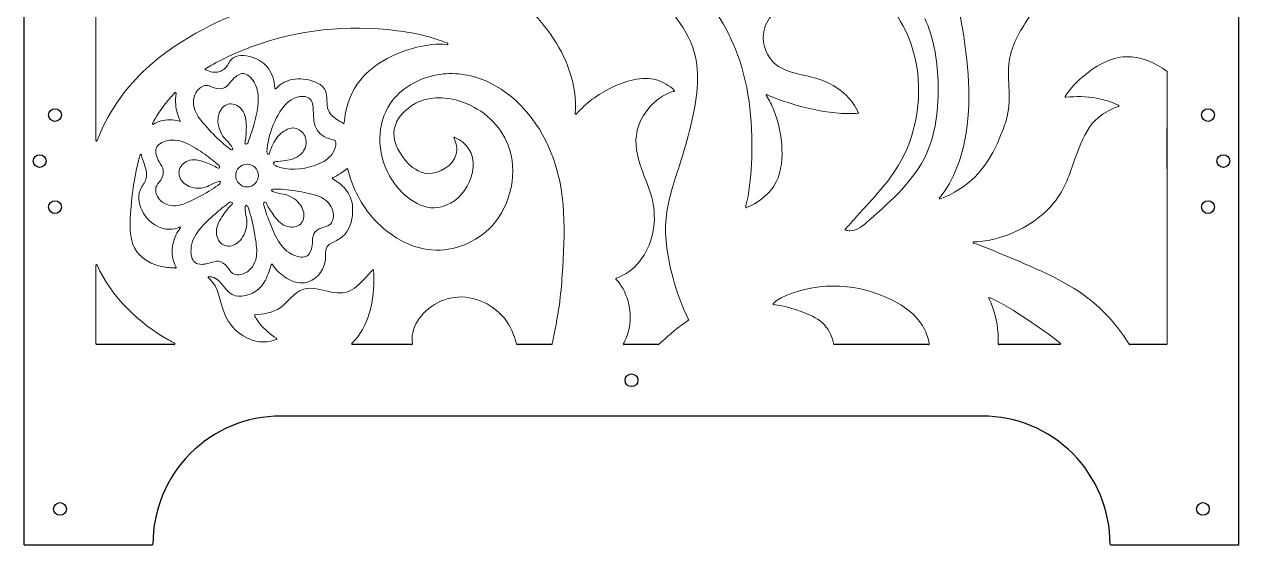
# Model space of a CAD drawing. Header units: millimetres. Extents: x -1155 to 475, y -31 to 1475.
# Drawn here: x 0 to 475, y 0 to 203.5 of the extents above; entities that cross this region are included whole.
import ezdxf

# ---------------------------------------------------------------- set-up
doc = ezdxf.new("R2010")
doc.units = ezdxf.units.MM
doc.layers.add('Layer3', color=4, linetype='Continuous')

msp = doc.modelspace()

# ---------------------------------------------------------------- linework, layer by layer
for p, q in [((0, 0), (0, 1475)), ((475.03, 0), (475.03, 1475)), ((447.04, 146.96), (447.04, 163.07)), ((58.68, 78.31), (28.24, 78.31)), ((151.59, 78.31), (128.3, 78.31)), ((206.27, 78.31), (192.73, 78.31)), ((248.09, 78.31), (234.57, 78.31)), ((353.72, 78.31), (316.67, 78.31)), ((405.08, 78.31), (381.22, 78.31)), ((446.79, 78.31), (432.36, 78.31)), ((374.71, 50.31), (100.31, 50.31)), ((0, 0), (50.06, 0)), ((424.96, 0), (475.03, 0))]:
    msp.add_line(p, q)
for centre, radius, start, end in [((165.39, 195.85), 0.25, 264.7795, 67.1716), ((71.03, 185.86), 0.25, 121.7834, 252.5294), ((59.11, 176.53), 0.25, 350.6932, 135.1979), ((98.28, 178.59), 0.25, 183.707, 316.8876), ((254.07, 177.48), 0.25, 282.5903, 44.3721), ((290.5, 175.7), 0.25, 65.7424, 213.5141), ((407.42, 175.18), 0.25, 149.0283, 276.3464), ((427.89, 171.61), 0.25, 288.5102, 64.5644), ((215.79, 168.63), 0.25, 176.4603, 318.6974), ((326, 168.94), 0.25, 275.0638, 23.9363), ((50.39, 164.65), 0.25, 152.1207, 302.3913), ((60.75, 165.81), 0.25, 250.6807, 28.0239), ((124.81, 164.98), 0.25, 237.3979, 354.0968), ((28.24, 158.16), 0.25, 180, 338.6738), ((168.33, 159.01), 0.25, 67.592, 205.6012), ((45.54, 152.43), 0.25, 9.8963, 163.9113), ((120.8, 143.27), 0.25, 115.107, 240.6359), ((126.29, 146.74), 0.25, 14.3459, 129.2702), ((358.17, 135.51), 0.25, 139.221, 290.2032), ((282.42, 132.06), 0.25, 165.3283, 292.6308), ((60.82, 123.97), 0.25, 321.0568, 114.6689), ((321.38, 123.27), 0.25, 137.2541, 248.926), ((371.42, 118.16), 0.25, 90.3849, 251.1471), ((28.24, 109.16), 0.25, 24.4735, 180), ((96.86, 109.44), 0.25, 31.8588, 166.8052), ((59.19, 108.45), 0.25, 267.1632, 29.725), ((72.17, 104.51), 0.25, 94.6152, 229.5926), ((136.4, 107.23), 0.25, 3.5452, 141.1336), ((231.69, 103.92), 0.25, 110.418, 222.557), ((231.69, 103.92), 0.25, 110.418, 222.557), ((377.5, 96.37), 0.25, 66.4507, 207.195), ((293.15, 94.16), 0.25, 134.2277, 262.5316), ((259.61, 88.01), 0.25, 305.6722, 27.2375), ((28.24, 78.56), 0.25, 180, 270), ((58.68, 78.56), 0.25, 270, 62.6408), ((98.48, 80.5), 0.25, 291.7434, 56.716), ((128.3, 78.56), 0.25, 133.0455, 270), ((151.59, 78.56), 0.25, 270, 7.5399), ((192.73, 78.56), 0.25, 192.1555, 270), ((206.27, 78.56), 0.25, 270, 349.1568), ((234.57, 78.56), 0.25, 148.7606, 270), ((248.09, 78.56), 0.25, 270, 312.9615), ((353.72, 78.56), 0.25, 270, 10.4027), ((381.22, 78.56), 0.25, 178.1619, 270), ((405.08, 78.56), 0.25, 270, 49.7434), ((432.36, 78.56), 0.25, 211.8534, 270), ((446.79, 78.56), 0.25, 270, 0), ((100.31, 0.31), 50, 90, 180.0739), ((374.71, 0.31), 50, 359.9261, 90), ((50.06, 0.25), 0.25, 270, 0.0739), ((424.96, 0.25), 0.25, 179.9261, 270)]:
    msp.add_arc(centre, radius, start, end)
at = {"lineweight": 9}
for points in [[(27.99, 282.87), (27.99, 273.54), (27.99, 171.19), (27.99, 158.16)], [(368.34, 192.44), (367, 204), (364.76, 215.4), (359.54, 225.39)], [(259.94, 221.43), (268.23, 212.9), (274.87, 202.77), (278.95, 191.75)], [(67.11, 199.98), (82.17, 208.41), (98.99, 213.82), (116.09, 215.12)], [(195.36, 211.57), (203.15, 204.04), (209.8, 195.48), (213.19, 185.47)], [(335.89, 213.54), (343.04, 206.41), (347.45, 196.92), (349.1, 186.91)], [(261.95, 192.96), (260.41, 198.06), (257.5, 202.8), (254.21, 207.17)], [(289.35, 201.2), (289.97, 203.91), (291.59, 206.32), (293.63, 208.12)], [(357.32, 183.25), (356.86, 191.14), (355.53, 198.8), (352.21, 205.82)], [(393.45, 206.91), (390.03, 201.78), (386.63, 196.39), (385.51, 190.52)], [(42.28, 180.61), (49.27, 188.49), (57.86, 194.8), (67.11, 199.98)], [(145.84, 200.99), (126.59, 203.48), (107.02, 201.44), (88.41, 194.51)], [(165.49, 196.08), (159.28, 198.69), (152.58, 200.12), (145.84, 200.99)], [(292.38, 189.3), (289.73, 192.31), (288.4, 197.1), (289.35, 201.2)], [(153.5, 194.51), (157.46, 195.47), (161.44, 195.96), (165.37, 195.6)], [(88.41, 194.51), (82.33, 192.24), (76.36, 189.46), (70.9, 186.08)], [(81.1, 189.86), (82.9, 191.66), (86.31, 191.49), (89.13, 190.61)], [(89.13, 190.61), (91.86, 189.76), (94.04, 188.25), (95.53, 186.15)], [(130.23, 180.08), (135.32, 187.5), (144.37, 192.28), (153.5, 194.51)], [(260.69, 163.91), (263.01, 173.49), (264.7, 183.8), (261.95, 192.96)], [(278.95, 191.75), (283.97, 178.22), (285.13, 163.36), (284.43, 148.82)], [(364.81, 147.5), (370.33, 161.58), (370.12, 177.16), (368.34, 192.44)], [(385.51, 190.52), (384.08, 183.09), (386.3, 174.9), (384.48, 167.47)], [(431.02, 190.83), (424.72, 190.64), (418.67, 187.01), (413.71, 182.72)], [(447.04, 185.05), (442.4, 188.45), (436.61, 191), (431.02, 190.83)], [(70.96, 185.63), (71.85, 185.35), (72.72, 184.95), (73.66, 184.81)], [(73.66, 184.81), (75.39, 184.54), (77.35, 185.07), (78.57, 186.29)], [(78.57, 186.29), (79.62, 187.34), (80.12, 188.89), (81.1, 189.86)], [(95.53, 186.15), (97.05, 184), (97.86, 181.24), (98.03, 178.58)], [(213.19, 185.47), (215.01, 180.09), (215.89, 174.29), (215.54, 168.64)], [(310.35, 182.15), (303.94, 184.16), (296.54, 184.54), (292.38, 189.3)], [(349.1, 186.91), (351.27, 173.72), (348.64, 159.62), (341.95, 148.38)], [(28.47, 158.07), (31.71, 166.36), (36.44, 174.03), (42.28, 180.61)], [(81.08, 181.41), (80.18, 180.36), (79.46, 179.27), (78.4, 178.73)], [(85.73, 184.24), (84.09, 184.34), (82.38, 182.92), (81.08, 181.41)], [(89.9, 180.85), (88.89, 182.54), (87.34, 184.14), (85.73, 184.24)], [(91.47, 172.59), (91.7, 175.38), (91.47, 178.22), (89.9, 180.85)], [(98.46, 178.42), (99.5, 179.53), (100.79, 180.43), (102.16, 181.06)], [(102.16, 181.06), (104.59, 182.16), (107.25, 182.4), (110.12, 181.95)], [(110.12, 181.95), (113.29, 181.45), (116.71, 180.08), (117.82, 177.54)], [(161.46, 183.74), (154.18, 182.44), (147.12, 178.41), (143.09, 172.4)], [(180.23, 181.47), (174.36, 183.93), (167.83, 184.88), (161.46, 183.74)], [(205.89, 153.79), (201, 165.66), (191.94, 176.56), (180.23, 181.47)], [(229.54, 178.65), (235.13, 181.42), (241.5, 183.34), (247.32, 181.72)], [(247.32, 181.72), (249.9, 181), (252.37, 179.57), (254.25, 177.66)], [(321.6, 175.66), (318.52, 178.71), (314.65, 180.8), (310.35, 182.15)], [(352.84, 152.8), (356.98, 161.85), (357.92, 172.75), (357.32, 183.25)], [(413.71, 182.72), (411.15, 180.51), (408.89, 178.12), (407.2, 175.31)], [(447.04, 78.56), (447.04, 121.97), (447.04, 185.05), (447.04, 185.05)], [(58.93, 176.71), (57.58, 175.34), (56.3, 173.91), (55.13, 172.42)], [(59.24, 172.02), (59.1, 173.5), (59.12, 175.02), (59.36, 176.49)], [(67.15, 176.76), (65.84, 174.53), (65.96, 171.85), (66.83, 169.6)], [(71.08, 179.6), (69.57, 179.57), (68.03, 178.27), (67.15, 176.76)], [(74.31, 178.65), (73.17, 179.01), (72.13, 179.61), (71.08, 179.6)], [(78.4, 178.73), (77.26, 178.15), (75.7, 178.22), (74.31, 178.65)], [(117.82, 177.54), (118.79, 175.3), (117.96, 172.15), (118.94, 169.81)], [(125.06, 164.95), (125.63, 170.47), (127.25, 175.73), (130.23, 180.08)], [(215.98, 168.46), (219.7, 172.7), (224.28, 176.04), (229.54, 178.65)], [(254.12, 177.24), (251.91, 176.75), (249.84, 175.66), (247.97, 174.26)], [(290.61, 175.92), (293.49, 174.62), (296.49, 173.57), (299.52, 172.63)], [(55.13, 172.42), (53.24, 170.03), (51.6, 167.47), (50.17, 164.77)], [(60.97, 165.93), (59.99, 167.78), (59.44, 169.87), (59.24, 172.02)], [(75.78, 166.47), (75.92, 168.62), (76.85, 170.72), (78.56, 171.75)], [(78.56, 171.75), (79.27, 172.17), (80.1, 172.41), (80.92, 172.39)], [(80.92, 172.39), (82.79, 172.36), (84.59, 171.01), (85.6, 169.39)], [(89.74, 164.09), (90.53, 166.88), (91.24, 169.71), (91.47, 172.59)], [(106.4, 174.9), (103.44, 173.99), (101.56, 171.68), (100.01, 169.23)], [(111.61, 174.45), (110.42, 175.49), (108.21, 175.46), (106.4, 174.9)], [(113.05, 169.68), (112.96, 171.5), (112.75, 173.46), (111.61, 174.45)], [(143.09, 172.4), (137.83, 164.58), (137.73, 153.41), (142.86, 144.27)], [(144.73, 162.5), (145.47, 166.7), (149.07, 170.5), (153.16, 172.61)], [(153.16, 172.61), (158.85, 175.56), (165.49, 175.24), (171.46, 173.09)], [(171.46, 173.09), (179.47, 170.22), (186.3, 164.04), (189.28, 156.24)], [(247.97, 174.26), (243.43, 170.83), (240.11, 165.47), (239.41, 159.99)], [(293.2, 169.88), (292.4, 171.85), (291.47, 173.79), (290.3, 175.56)], [(299.52, 172.63), (305.73, 170.7), (312.1, 169.24), (318.57, 168.73)], [(326.23, 169.05), (325.14, 171.5), (323.52, 173.76), (321.6, 175.66)], [(407.44, 174.94), (411.4, 175.38), (415.45, 175.33), (419.39, 174.61)], [(427.97, 171.38), (424.64, 170.26), (421.43, 168.42), (418.96, 165.95)], [(419.39, 174.61), (422.37, 174.06), (425.28, 173.14), (428, 171.84)], [(66.83, 169.6), (67.66, 167.46), (69.16, 165.71), (70.69, 164.01)], [(78.09, 159.22), (76.69, 160.94), (75.59, 163.74), (75.78, 166.47)], [(85.6, 169.39), (86.85, 167.39), (86.89, 164.99), (86.85, 162.65)], [(100.01, 169.23), (97.95, 165.96), (96.5, 162.42), (95.61, 158.71)], [(113.77, 163.66), (113.08, 165.48), (113.16, 167.47), (113.05, 169.68)], [(118.94, 169.81), (119.64, 168.15), (121.25, 166.91), (122.87, 165.88)], [(296.38, 154.58), (296.24, 159.92), (295.14, 165.03), (293.2, 169.88)], [(318.57, 168.73), (321.05, 168.53), (323.55, 168.48), (326.02, 168.7)], [(384.48, 167.47), (384.21, 166.35), (383.85, 165.25), (383.46, 164.14)], [(50.52, 164.44), (52.34, 165.59), (54.6, 166.14), (56.8, 166.17)], [(56.8, 166.17), (58.13, 166.18), (59.45, 166.01), (60.67, 165.58)], [(70.69, 164.01), (72.83, 161.63), (75.01, 159.35), (77.38, 157.24)], [(86.85, 162.65), (86.8, 160.76), (86.7, 158.92), (86.24, 157.12)], [(87.41, 157.04), (88.32, 159.34), (89.06, 161.7), (89.74, 164.09)], [(100.35, 160.77), (101.88, 162.15), (103.91, 163.22), (105.83, 162.92)], [(105.83, 162.92), (107.44, 162.66), (108.98, 161.43), (109.72, 159.87)], [(119.17, 158.8), (116.55, 159.53), (114.6, 161.48), (113.77, 163.66)], [(122.87, 165.88), (123.48, 165.5), (124.09, 165.14), (124.67, 164.77)], [(148.98, 150.4), (146.03, 153.93), (144.02, 158.41), (144.73, 162.5)], [(256.24, 148.22), (257.89, 153.4), (259.39, 158.54), (260.69, 163.91)], [(383.46, 164.14), (380.88, 156.77), (377.43, 149.43), (371.94, 143.91)], [(418.96, 165.95), (415.62, 162.6), (413.63, 158.1), (411.94, 153.54)], [(55.78, 157.95), (54, 157.51), (52.13, 156.52), (51.58, 155.02)], [(63.57, 156.91), (61.15, 157.98), (58.57, 158.63), (55.78, 157.95)], [(70.62, 152.65), (68.36, 154.26), (66.06, 155.8), (63.57, 156.91)], [(77.38, 157.24), (78.44, 156.3), (79.54, 155.39), (80.69, 154.56)], [(80.88, 156.09), (79.74, 157.65), (78.87, 158.27), (78.09, 159.22)], [(86.24, 157.12), (86.31, 156.93), (86.45, 156.71), (86.63, 156.65)], [(86.63, 156.65), (86.88, 156.57), (87.21, 156.83), (87.41, 157.04)], [(95.61, 158.71), (95.21, 157.06), (94.92, 155.37), (94.89, 153.67)], [(96.51, 154.9), (97.38, 157.08), (98.52, 159.14), (100.35, 160.77)], [(109.72, 159.87), (110.61, 158.02), (110.38, 155.7), (109.27, 154)], [(121.6, 157.9), (121.12, 158.43), (120.1, 158.54), (119.17, 158.8)], [(121.24, 154.21), (121.85, 155.52), (122.28, 157.14), (121.6, 157.9)], [(168.1, 158.9), (169.02, 156.99), (169.46, 154.71), (168.94, 152.67)], [(173.93, 154.71), (172.67, 156.72), (170.63, 158.33), (168.42, 159.24)], [(239.41, 159.99), (238.79, 155.06), (240.28, 150.04), (242.05, 145.28)], [(45.3, 152.5), (43.21, 145.27), (42.1, 137.45), (41.59, 129.41)], [(45.83, 152.26), (45.81, 152.33), (45.8, 152.4), (45.79, 152.48)], [(47.61, 146.49), (47.2, 148.5), (46.22, 150.31), (45.83, 152.26)], [(51.58, 155.02), (51.02, 153.49), (51.8, 151.43), (52.76, 149.73)], [(76.2, 148.27), (74.42, 149.85), (72.54, 151.27), (70.62, 152.65)], [(80.69, 154.56), (80.94, 154.48), (81.31, 154.42), (81.48, 154.5)], [(81.48, 154.5), (81.85, 154.67), (81.35, 155.46), (80.88, 156.09)], [(94.89, 153.67), (94.91, 153.31), (94.99, 152.7), (95.27, 152.64)], [(95.27, 152.64), (95.47, 152.6), (95.77, 152.84), (95.94, 153.04)], [(95.94, 153.04), (96.05, 153.68), (96.27, 154.29), (96.51, 154.9)], [(109.27, 154), (108.46, 152.74), (107.17, 151.82), (105.94, 151.23)], [(115.39, 149), (117.78, 150.05), (119.93, 151.44), (121.24, 154.21)], [(168.94, 152.67), (167.85, 148.29), (162.39, 144.97), (157.83, 145.18)], [(173.25, 140.19), (175.86, 144.78), (176.52, 150.59), (173.93, 154.71)], [(189.28, 156.24), (193.2, 146.01), (190.53, 132.97), (182.95, 124.71)], [(210.42, 105.5), (211.59, 121.72), (212.18, 138.55), (205.89, 153.79)], [(293.2, 140.25), (295.82, 144.36), (296.52, 149.57), (296.38, 154.58)], [(330.46, 126.84), (339.66, 134.93), (348.23, 142.72), (352.84, 152.8)], [(411.94, 153.54), (409.67, 147.43), (407.92, 141.2), (404.45, 135.98)], [(52.76, 149.73), (53.44, 148.54), (54.2, 147.53), (54.37, 146.36)], [(60.72, 146.81), (61.28, 148.58), (63, 149.88), (64.72, 150.34)], [(64.72, 150.34), (66.85, 150.91), (69, 150.22), (71.06, 149.46)], [(71.06, 149.46), (72.73, 148.84), (74.33, 148.17), (75.8, 147.18)], [(75.8, 147.18), (75.99, 147.19), (76.23, 147.26), (76.33, 147.41)], [(76.33, 147.41), (76.47, 147.62), (76.33, 148.01), (76.2, 148.27)], [(97.53, 149.14), (97.52, 148.95), (97.63, 148.71), (97.76, 148.55)], [(99.16, 149.87), (98.39, 149.78), (97.53, 149.67), (97.53, 149.14)], [(97.76, 148.55), (98.42, 148.06), (99.21, 147.78), (100.01, 147.56)], [(105.94, 151.23), (103.97, 150.3), (102.15, 150.23), (99.16, 149.87)], [(100.01, 147.56), (105.06, 146.16), (110.68, 146.92), (115.39, 149)], [(157.83, 145.18), (154.33, 145.34), (151.35, 147.57), (148.98, 150.4)], [(251.01, 127.61), (251.67, 134.62), (254.09, 141.46), (256.24, 148.22)], [(284.43, 148.82), (284.15, 143.16), (283.6, 137.55), (282.17, 132.13)], [(341.95, 148.38), (337.28, 140.52), (330.63, 134.05), (324.56, 127.21)], [(357.98, 135.67), (360.95, 139.11), (363.14, 143.24), (364.81, 147.5)], [(45.34, 138.7), (45.96, 140.17), (47.11, 141.45), (47.57, 142.97)], [(47.57, 142.97), (47.89, 144.08), (47.85, 145.32), (47.61, 146.49)], [(54.37, 146.36), (54.56, 145.09), (54.05, 143.63), (53.27, 142.44)], [(60.61, 144.37), (60.44, 145.17), (60.47, 146.03), (60.72, 146.81)], [(64.5, 140.09), (62.64, 140.89), (61.03, 142.42), (60.61, 144.37)], [(120.67, 143.05), (123.3, 141.57), (125.81, 139.46), (127.14, 136.82)], [(123.68, 145.2), (122.7, 144.58), (121.73, 143.98), (120.69, 143.49)], [(126.14, 146.93), (125.37, 146.3), (124.52, 145.74), (123.68, 145.2)], [(137, 127.06), (131.86, 132.64), (128.43, 139.38), (126.54, 146.8)], [(142.86, 144.27), (146.98, 136.94), (154.48, 130.92), (161.68, 131.8)], [(242.05, 145.28), (243.55, 141.24), (245.24, 137.4), (246, 133.21)], [(371.94, 143.91), (368.12, 140.08), (363.33, 137.14), (358.26, 135.27)], [(46.68, 129.54), (44.92, 132.39), (44.15, 135.88), (45.34, 138.7)], [(51.51, 139.66), (51.09, 138.21), (51.81, 136.35), (52.9, 135.04)], [(53.27, 142.44), (52.63, 141.46), (51.79, 140.66), (51.51, 139.66)], [(71.6, 140.07), (69.67, 139.26), (66.87, 139.08), (64.5, 140.09)], [(65.23, 134.5), (67.96, 135.8), (70.61, 137.18), (73.15, 138.79)], [(75.18, 141.76), (73.46, 141.15), (72.66, 140.52), (71.6, 140.07)], [(73.15, 138.79), (74.29, 139.51), (75.41, 140.27), (76.48, 141.11)], [(76.76, 141.85), (76.71, 142.26), (75.87, 142.01), (75.18, 141.76)], [(76.48, 141.11), (76.63, 141.32), (76.78, 141.66), (76.76, 141.85)], [(96.75, 138.65), (96.56, 138.3), (97.41, 137.98), (98.14, 137.75)], [(97.41, 139.06), (97.16, 138.98), (96.84, 138.81), (96.75, 138.65)], [(101.54, 138.89), (100.17, 139.01), (98.79, 139.08), (97.41, 139.06)], [(110.7, 137.49), (107.65, 138.11), (104.62, 138.62), (101.54, 138.89)], [(161.68, 131.8), (166.24, 132.36), (170.69, 135.68), (173.25, 140.19)], [(282.51, 131.83), (286.71, 133.58), (290.77, 136.44), (293.2, 140.25)], [(52.9, 135.04), (54.5, 133.11), (56.91, 132.4), (59.16, 132.54)], [(59.16, 132.54), (61.3, 132.68), (63.28, 133.57), (65.23, 134.5)], [(80.43, 133.9), (78.4, 132.49), (76.49, 130.93), (74.6, 129.31)], [(77.81, 128.91), (78.89, 130.46), (79.99, 131.94), (81.36, 133.19)], [(81.3, 133.79), (81.14, 134), (80.72, 133.96), (80.43, 133.9)], [(81.36, 133.19), (81.41, 133.38), (81.42, 133.65), (81.3, 133.79)], [(93.98, 133.98), (93.73, 133.9), (93.63, 133.5), (93.59, 133.22)], [(93.59, 133.22), (94.22, 130.89), (95.01, 128.62), (95.87, 126.36)], [(94.55, 133.84), (94.39, 133.94), (94.15, 134.04), (93.98, 133.98)], [(97.3, 129.16), (96.23, 130.67), (95.24, 132.17), (94.55, 133.84)], [(98.14, 137.75), (99.94, 137.2), (100.98, 137.22), (102.14, 136.93)], [(102.14, 136.93), (104.24, 136.4), (106.71, 134.85), (108.16, 132.61)], [(116.96, 135.36), (115.07, 136.55), (112.88, 137.04), (110.7, 137.49)], [(120.87, 129.58), (120.6, 132.09), (118.95, 134.11), (116.96, 135.36)], [(127.14, 136.82), (128.15, 134.83), (128.5, 132.53), (128.42, 130.17)], [(246, 133.21), (247.37, 125.63), (245.65, 116.92), (240.73, 110.82)], [(404.45, 135.98), (399.63, 128.74), (391.48, 123.44), (382.91, 120.53)], [(41.59, 129.41), (41.25, 124.01), (41.17, 118.5), (44.02, 114.58)], [(56.81, 123.32), (52.8, 123.27), (48.93, 125.88), (46.68, 129.54)], [(74.6, 129.31), (72.4, 127.42), (70.24, 125.45), (68.46, 123.18)], [(75.12, 122.6), (75.19, 124.96), (76.48, 126.99), (77.81, 128.91)], [(86.78, 132.74), (86.37, 132.8), (86.37, 131.87), (86.4, 131.08)], [(86.4, 131.08), (86.5, 129.15), (86.88, 128.15), (87, 126.93)], [(87.41, 132.25), (87.25, 132.46), (86.97, 132.71), (86.78, 132.74)], [(88.69, 128.19), (88.32, 129.56), (87.91, 130.92), (87.41, 132.25)], [(102.18, 124.63), (100.05, 125.46), (98.61, 127.32), (97.3, 129.16)], [(108.16, 132.61), (109.29, 130.85), (109.79, 128.67), (109.04, 126.87)], [(119.44, 125.08), (120.61, 125.98), (121.05, 127.89), (120.87, 129.58)], [(128.42, 130.17), (128.29, 126.48), (127.13, 122.63), (124.4, 120.39)], [(60.71, 124.2), (59.5, 123.64), (58.15, 123.33), (56.81, 123.32)], [(59.34, 121.07), (59.8, 122.05), (60.35, 122.99), (61.01, 123.82)], [(87, 126.93), (87.22, 124.72), (86.59, 121.79), (84.92, 119.61)], [(90.52, 118.85), (90.06, 122.02), (89.5, 125.13), (88.69, 128.19)], [(95.87, 126.36), (96.87, 123.73), (97.96, 121.1), (99.45, 118.72)], [(107.58, 125), (106.1, 123.94), (103.91, 123.95), (102.18, 124.63)], [(109.04, 126.87), (108.74, 126.13), (108.23, 125.46), (107.58, 125)], [(113.22, 121.51), (113.78, 122.63), (115.03, 123.48), (116.37, 123.95)], [(116.37, 123.95), (117.47, 124.33), (118.63, 124.46), (119.44, 125.08)], [(159.39, 115.28), (150.87, 115.93), (142.83, 120.75), (137, 127.06)], [(182.95, 124.71), (176.97, 118.18), (167.94, 114.63), (159.39, 115.28)], [(253.78, 104.23), (251.69, 111.88), (250.28, 119.85), (251.01, 127.61)], [(324.56, 127.21), (323.44, 125.95), (322.34, 124.68), (321.19, 123.44)], [(323.07, 122.76), (325.9, 122.83), (328.2, 124.84), (330.46, 126.84)], [(58.87, 109.63), (57.2, 113.37), (57.69, 117.53), (59.34, 121.07)], [(68.46, 123.18), (66.73, 120.98), (65.35, 118.49), (65.21, 115.42)], [(77.36, 117.52), (75.82, 118.58), (75.07, 120.69), (75.12, 122.6)], [(84.92, 119.61), (83.62, 117.9), (81.68, 116.66), (79.68, 116.75)], [(90.65, 112.06), (91.14, 114.3), (90.86, 116.59), (90.52, 118.85)], [(112.68, 117.87), (112.78, 119.21), (112.71, 120.48), (113.22, 121.51)], [(122.18, 118.95), (120.97, 118.3), (119.5, 117.83), (118.72, 116.93)], [(124.4, 120.39), (123.67, 119.89), (122.98, 119.38), (122.18, 118.95)], [(321.29, 123.04), (321.85, 122.82), (322.47, 122.75), (323.07, 122.76)], [(382.91, 120.53), (379.15, 119.26), (375.3, 118.44), (371.42, 118.41)], [(44.02, 114.58), (46.19, 111.59), (50.05, 109.52), (53.86, 108.74)], [(65.21, 115.42), (65.12, 113.46), (65.53, 111.28), (66.82, 110.29)], [(79.68, 116.75), (78.87, 116.79), (78.04, 117.05), (77.36, 117.52)], [(99.45, 118.72), (100.9, 116.41), (102.72, 114.32), (105.48, 113.18)], [(110.7, 112.96), (112.04, 113.83), (112.55, 115.93), (112.68, 117.87)], [(118.72, 116.93), (117.52, 115.53), (118.01, 113.07), (117.67, 110.79)], [(371.34, 117.93), (375.83, 116.39), (380.2, 114.53), (384.6, 112.68)], [(56.58, 79.98), (44.71, 86.64), (34.1, 96.89), (28.46, 109.26)], [(59.41, 108.57), (59.21, 108.92), (59.03, 109.27), (58.87, 109.63)], [(66.82, 110.29), (68.12, 109.3), (70.33, 109.55), (72.25, 110.09)], [(72.25, 110.09), (73.59, 110.47), (74.78, 110.98), (75.96, 110.84)], [(75.96, 110.84), (77.24, 110.69), (78.5, 109.78), (79.42, 108.65)], [(86.43, 106.27), (88.76, 107.4), (90.13, 109.7), (90.65, 112.06)], [(96.61, 109.5), (96.32, 108.27), (95.88, 107.08), (95.4, 105.9)], [(101.64, 104.84), (99.77, 106.13), (98.22, 107.72), (97.07, 109.57)], [(105.48, 113.18), (107.24, 112.45), (109.38, 112.1), (110.7, 112.96)], [(117.67, 110.79), (117.03, 106.6), (113.56, 103.04), (109.8, 102.44)], [(240.73, 110.82), (238.32, 107.83), (235.13, 105.47), (231.6, 104.16)], [(384.6, 112.68), (396.46, 107.7), (408.66, 102.78), (418.41, 94.54)], [(27.99, 109.16), (27.99, 105.31), (27.99, 92.59), (27.99, 78.56)], [(53.86, 108.74), (55.64, 108.37), (57.4, 108.29), (59.18, 108.2)], [(73.61, 104.65), (73.14, 104.77), (72.65, 104.79), (72.15, 104.75)], [(75.92, 103.3), (75.22, 103.92), (74.44, 104.43), (73.61, 104.65)], [(79.42, 108.65), (80.17, 107.72), (80.7, 106.65), (81.59, 106.08)], [(81.59, 106.08), (82.86, 105.26), (84.86, 105.5), (86.43, 106.27)], [(95.4, 105.9), (94.51, 103.71), (93.5, 101.56), (91.66, 99.95)], [(109.8, 102.44), (107.01, 101.99), (104.06, 103.17), (101.64, 104.84)], [(136.65, 107.25), (137.24, 97.8), (135.4, 86.68), (129.34, 79.98)], [(133.04, 103.95), (134.15, 105.1), (135.24, 106.19), (136.21, 107.39)], [(209.29, 93.8), (209.82, 97.67), (210.14, 101.57), (210.42, 105.5)], [(72.01, 104.32), (72.61, 103.8), (73.16, 103.24), (73.63, 102.64)], [(73.63, 102.64), (76.57, 98.91), (76.71, 93.6), (78.9, 89.1)], [(81.29, 97.83), (79.16, 98.96), (77.91, 101.54), (75.92, 103.3)], [(91.66, 99.95), (88.89, 97.51), (84.24, 96.28), (81.29, 97.83)], [(100.14, 92.68), (103.28, 94.82), (105.56, 98.64), (108.79, 99.82)], [(108.79, 99.82), (111.44, 100.79), (114.75, 99.97), (118, 99.26)], [(126.46, 98.88), (128.95, 99.72), (131.05, 101.92), (133.04, 103.95)], [(231.51, 103.75), (233.59, 101.48), (235.11, 98.71), (236.02, 95.68)], [(259.83, 88.12), (257.21, 93.22), (255.31, 98.64), (253.78, 104.23)], [(339.67, 95.56), (326.92, 102.09), (311.25, 103.06), (298.22, 97.54)], [(118, 99.26), (120.98, 98.6), (123.92, 98.03), (126.46, 98.88)], [(151.94, 82.86), (153.18, 89.2), (159.7, 94.92), (166.65, 96.44)], [(166.65, 96.44), (174.49, 98.16), (182.88, 94.54), (187.78, 88.52)], [(236.02, 95.68), (237.53, 90.67), (237.4, 84.97), (235.29, 80.44)], [(298.22, 97.54), (296.3, 96.72), (294.43, 95.76), (292.97, 94.34)], [(351.29, 85.7), (348.64, 90.02), (344.35, 93.17), (339.67, 95.56)], [(377.27, 96.26), (379.42, 92.08), (380.56, 87.43), (380.89, 82.63)], [(392.12, 88.18), (387.32, 91.35), (382.71, 94.37), (377.6, 96.6)], [(89.99, 89.86), (93.49, 90.13), (97.19, 90.66), (100.14, 92.68)], [(206.52, 78.52), (207.5, 83.61), (208.58, 88.68), (209.29, 93.8)], [(293.12, 93.92), (297.16, 93.39), (301.07, 92.27), (304.95, 90.76)], [(304.95, 90.76), (307.93, 89.6), (310.9, 88.22), (313, 85.93)], [(418.41, 94.54), (423.77, 90.01), (428.39, 84.48), (432.15, 78.43)], [(78.9, 89.1), (81.23, 84.29), (85.91, 80.41), (91.12, 79.52)], [(92.24, 86.28), (91.35, 87.38), (90.56, 88.57), (89.99, 89.86)], [(98.62, 80.71), (96.26, 82.26), (94.03, 84.09), (92.24, 86.28)], [(187.78, 88.52), (190.16, 85.6), (191.71, 82.12), (192.49, 78.51)], [(249.24, 79.28), (252.58, 82.33), (256.09, 85.18), (259.75, 87.81)], [(313, 85.93), (314.89, 83.87), (316.09, 81.09), (316.67, 78.31)], [(353.97, 78.61), (353.5, 81.14), (352.6, 83.56), (351.29, 85.7)], [(405.24, 78.76), (401.17, 82.2), (396.56, 85.25), (392.12, 88.18)], [(151.84, 78.6), (151.65, 80.03), (151.66, 81.46), (151.94, 82.86)], [(380.89, 82.63), (380.99, 81.28), (381.01, 79.93), (380.97, 78.57)], [(58.8, 78.79), (58.05, 79.17), (57.31, 79.57), (56.58, 79.98)], [(91.12, 79.52), (93.62, 79.09), (96.25, 79.35), (98.57, 80.27)], [(129.34, 79.98), (128.95, 79.55), (128.55, 79.14), (128.13, 78.75)], [(235.29, 80.44), (235.01, 79.84), (234.7, 79.26), (234.36, 78.69)], [(248.26, 78.38), (248.58, 78.68), (248.91, 78.99), (249.24, 79.28)]]:
    msp.add_open_spline(points, degree=3, dxfattribs=at)
msp.add_open_spline([(91.55, 144.34), (91.55, 146.79), (89.57, 148.77), (87.12, 148.77), (87.12, 148.77), (84.68, 148.77), (82.69, 146.79), (82.69, 144.34), (82.69, 144.34), (82.69, 141.9), (84.68, 139.91), (87.12, 139.91), (87.12, 139.91), (89.57, 139.91), (91.55, 141.9), (91.55, 144.34)], degree=3, knots=[0, 0, 0, 0, 0.2, 0.2, 0.2, 0.2, 0.4, 0.4, 0.4, 0.4, 0.6, 0.6, 0.6, 0.6, 1, 1, 1, 1], dxfattribs=at)
at = {"layer": 'Layer3'}
for centre in [(12, 168), (463.03, 168), (6, 150), (469.03, 150), (12, 132), (463.03, 132), (237.51, 64.31), (13.99, 13.99), (461.03, 13.99)]:
    msp.add_circle(centre, 2.5, dxfattribs=at)

doc.saveas('drawing.dxf')
